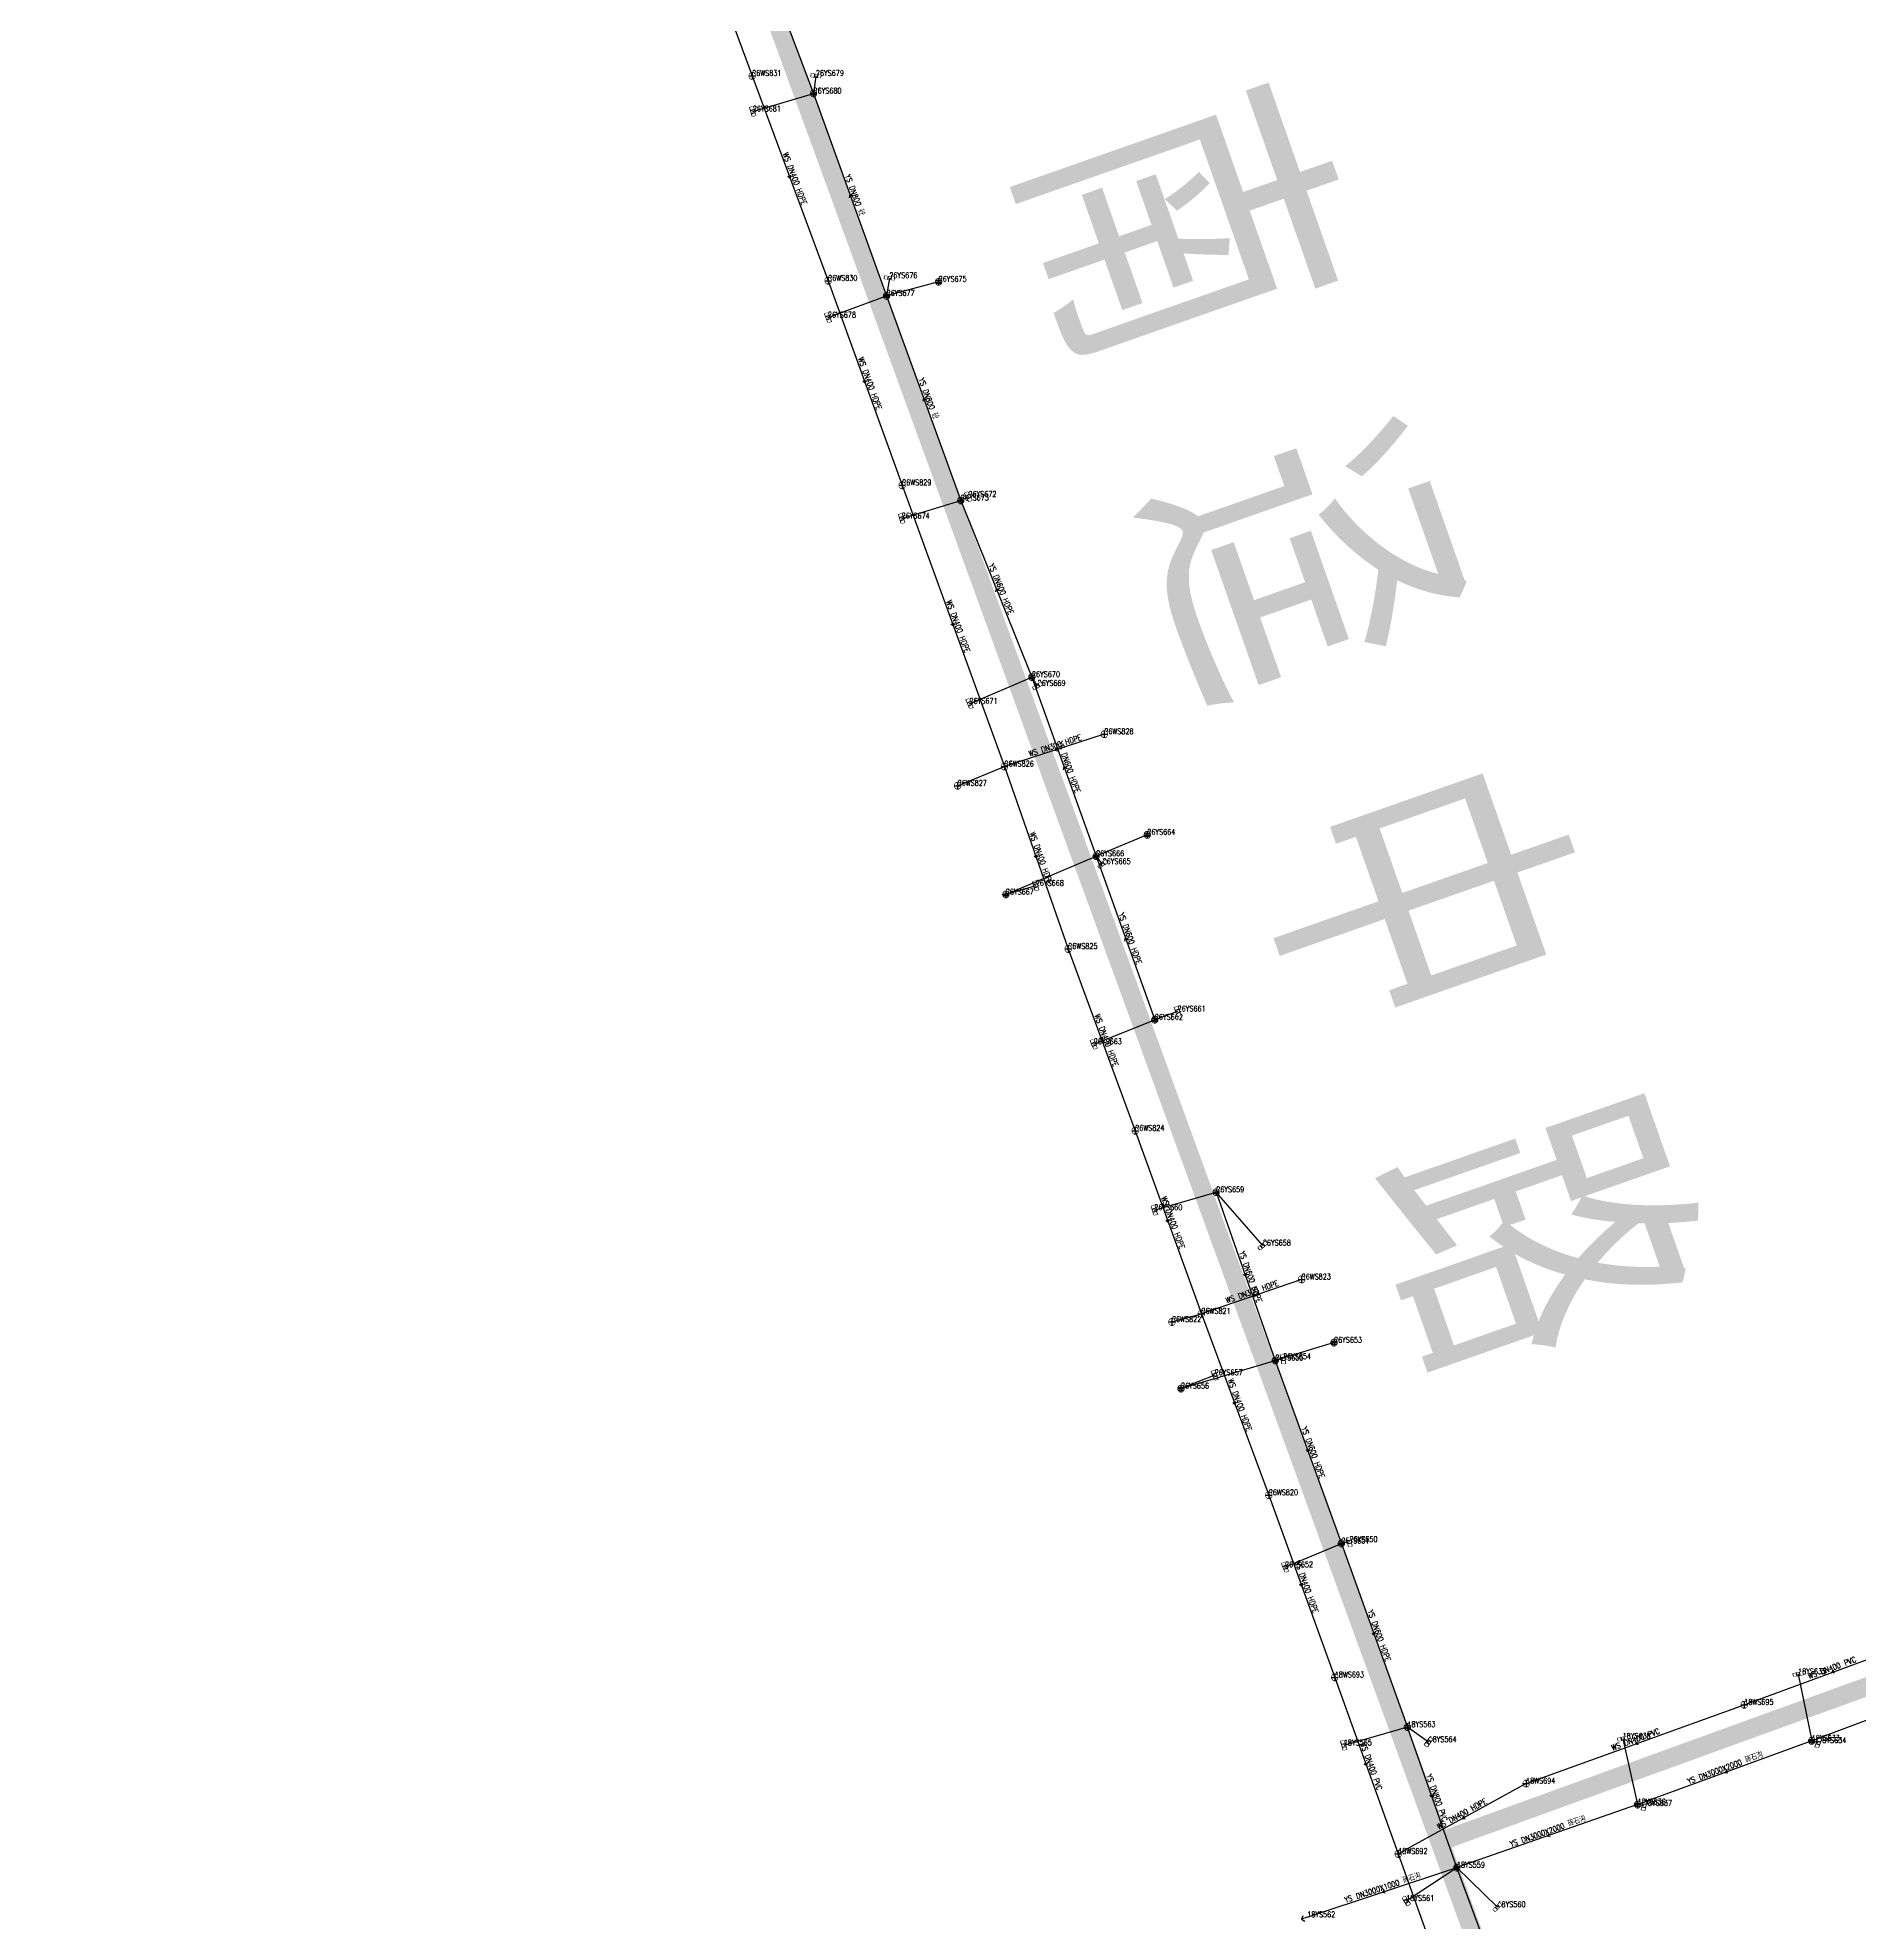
# Model space of a CAD drawing. Extents: x 78813 to 99477, y 2421021 to 2448125.
# Drawn here: x 87453.8 to 87745.7, y 2422824.1 to 2423126.3 of the extents above; entities that cross this region are included whole.
import ezdxf
from ezdxf.enums import TextEntityAlignment as Align

# ---------------------------------------------------------------- set-up
doc = ezdxf.new("R2010")
doc.units = 0
doc.set_wipeout_variables(frame=1)
doc.layers.get('0').update_dxf_attribs({"linetype": 'CONTINUOUS'})
for name, color, linetype in [('DX_WS', 16, 'CONTINUOUS'), ('DX_YS', 42, 'CONTINUOUS'), ('道路', 5, 'CONTINUOUS')]:
    doc.layers.add(name, color=color, linetype=linetype)
doc.layers.add('WSLINE', color=7, linetype='CONTINUOUS', true_color=0x7f0000)
doc.layers.add('YSLINE', color=7, linetype='CONTINUOUS', true_color=0xcc9900)
doc.layers.add('道路名称', color=7, linetype='CONTINUOUS', lineweight=0)
doc.styles.add('CcNameZT', font='txt.SHX', dxfattribs={"width": 0.8, "bigfont": 'HZTXT.SHX'})
doc.styles.add('PointNameZT', font='txt.SHX', dxfattribs={"width": 0.8, "bigfont": 'HZTXT.SHX'})
doc.styles.add('宋体0.7', font='', dxfattribs={"width": 0.7})
doc.styles.get('宋体0.7').set_extended_font_data('SimSun')

# ---------------------------------------------------------------- blocks, each defined once
blk = doc.blocks.new('PS污水井')
blk.add_lwpolyline([(1, 0), (1, 0.07), (0.99, 0.14), (0.98, 0.21), (0.96, 0.28), (0.94, 0.34), (0.91, 0.41), (0.88, 0.47), (0.85, 0.53), (0.81, 0.59), (0.77, 0.64), (0.72, 0.69), (0.67, 0.74), (0.62, 0.79), (0.56, 0.83), (0.5, 0.87), (0.44, 0.9), (0.37, 0.93), (0.31, 0.95), (0.24, 0.97), (0.17, 0.98), (0.1, 0.99), (0.03, 1), (-0.03, 1), (-0.1, 0.99), (-0.17, 0.98), (-0.24, 0.97), (-0.31, 0.95), (-0.37, 0.93), (-0.44, 0.9), (-0.5, 0.87), (-0.56, 0.83), (-0.62, 0.79), (-0.67, 0.74), (-0.72, 0.69), (-0.77, 0.64), (-0.81, 0.59), (-0.85, 0.53), (-0.88, 0.47), (-0.91, 0.41), (-0.94, 0.34), (-0.96, 0.28), (-0.98, 0.21), (-0.99, 0.14), (-1, 0.07), (-1, 0), (-1, -0.07), (-0.99, -0.14), (-0.98, -0.21), (-0.96, -0.28), (-0.94, -0.34), (-0.91, -0.41), (-0.88, -0.47), (-0.85, -0.53), (-0.81, -0.59), (-0.77, -0.64), (-0.72, -0.69), (-0.67, -0.74), (-0.62, -0.79), (-0.56, -0.83), (-0.5, -0.87), (-0.44, -0.9), (-0.37, -0.93), (-0.31, -0.95), (-0.24, -0.97), (-0.17, -0.98), (-0.1, -0.99), (-0.03, -1), (0.03, -1), (0.1, -0.99), (0.17, -0.98), (0.24, -0.97), (0.31, -0.95), (0.37, -0.93), (0.44, -0.9), (0.5, -0.87), (0.56, -0.83), (0.62, -0.79), (0.67, -0.74), (0.72, -0.69), (0.77, -0.64), (0.81, -0.59), (0.85, -0.53), (0.88, -0.47), (0.91, -0.41), (0.94, -0.34), (0.96, -0.28), (0.98, -0.21), (0.99, -0.14), (1, 0)], close=True)
blk.add_wipeout([(1, 0), (1, 0.07), (0.99, 0.14), (0.98, 0.21), (0.96, 0.28), (0.94, 0.34), (0.91, 0.41), (0.88, 0.47), (0.85, 0.53), (0.81, 0.59), (0.77, 0.64), (0.72, 0.69), (0.67, 0.74), (0.62, 0.79), (0.56, 0.83), (0.5, 0.87), (0.44, 0.9), (0.37, 0.93), (0.31, 0.95), (0.24, 0.97), (0.17, 0.98), (0.1, 0.99), (0.03, 1), (-0.03, 1), (-0.1, 0.99), (-0.17, 0.98), (-0.24, 0.97), (-0.31, 0.95), (-0.37, 0.93), (-0.44, 0.9), (-0.5, 0.87), (-0.56, 0.83), (-0.62, 0.79), (-0.67, 0.74), (-0.72, 0.69), (-0.77, 0.64), (-0.81, 0.59), (-0.85, 0.53), (-0.88, 0.47), (-0.91, 0.41), (-0.94, 0.34), (-0.96, 0.28), (-0.98, 0.21), (-0.99, 0.14), (-1, 0.07), (-1, 0), (-1, -0.07), (-0.99, -0.14), (-0.98, -0.21), (-0.96, -0.28), (-0.94, -0.34), (-0.91, -0.41), (-0.88, -0.47), (-0.85, -0.53), (-0.81, -0.59), (-0.77, -0.64), (-0.72, -0.69), (-0.67, -0.74), (-0.62, -0.79), (-0.56, -0.83), (-0.5, -0.87), (-0.44, -0.9), (-0.37, -0.93), (-0.31, -0.95), (-0.24, -0.97), (-0.17, -0.98), (-0.1, -0.99), (-0.03, -1), (0.03, -1), (0.1, -0.99), (0.17, -0.98), (0.24, -0.97), (0.31, -0.95), (0.37, -0.93), (0.44, -0.9), (0.5, -0.87), (0.56, -0.83), (0.62, -0.79), (0.67, -0.74), (0.72, -0.69), (0.77, -0.64), (0.81, -0.59), (0.85, -0.53), (0.88, -0.47), (0.91, -0.41), (0.94, -0.34), (0.96, -0.28), (0.98, -0.21), (0.99, -0.14)])
for p, q in [((-1, 0), (0, 0)), ((0, 1), (0, 0)), ((0, 0), (0, -1)), ((0, 0), (1, 0))]:
    blk.add_line(p, q)
blk = doc.blocks.new('GC546')
at = {"color": 0}
for p in [(0.866, 0.5), (0.866, -0.5)]:
    blk.add_line(p, (0, 0), dxfattribs=at)
blk = doc.blocks.new('PS雨水井')
blk.add_lwpolyline([(1, 0), (1, 0.07), (0.99, 0.14), (0.98, 0.21), (0.96, 0.28), (0.94, 0.34), (0.91, 0.41), (0.88, 0.47), (0.85, 0.53), (0.81, 0.59), (0.77, 0.64), (0.72, 0.69), (0.67, 0.74), (0.62, 0.79), (0.56, 0.83), (0.5, 0.87), (0.44, 0.9), (0.37, 0.93), (0.31, 0.95), (0.24, 0.97), (0.17, 0.98), (0.1, 0.99), (0.03, 1), (-0.03, 1), (-0.1, 0.99), (-0.17, 0.98), (-0.24, 0.97), (-0.31, 0.95), (-0.37, 0.93), (-0.44, 0.9), (-0.5, 0.87), (-0.56, 0.83), (-0.62, 0.79), (-0.67, 0.74), (-0.72, 0.69), (-0.77, 0.64), (-0.81, 0.59), (-0.85, 0.53), (-0.88, 0.47), (-0.91, 0.41), (-0.94, 0.34), (-0.96, 0.28), (-0.98, 0.21), (-0.99, 0.14), (-1, 0.07), (-1, 0), (-1, -0.07), (-0.99, -0.14), (-0.98, -0.21), (-0.96, -0.28), (-0.94, -0.34), (-0.91, -0.41), (-0.88, -0.47), (-0.85, -0.53), (-0.81, -0.59), (-0.77, -0.64), (-0.72, -0.69), (-0.67, -0.74), (-0.62, -0.79), (-0.56, -0.83), (-0.5, -0.87), (-0.44, -0.9), (-0.37, -0.93), (-0.31, -0.95), (-0.24, -0.97), (-0.17, -0.98), (-0.1, -0.99), (-0.03, -1), (0.03, -1), (0.1, -0.99), (0.17, -0.98), (0.24, -0.97), (0.31, -0.95), (0.37, -0.93), (0.44, -0.9), (0.5, -0.87), (0.56, -0.83), (0.62, -0.79), (0.67, -0.74), (0.72, -0.69), (0.77, -0.64), (0.81, -0.59), (0.85, -0.53), (0.88, -0.47), (0.91, -0.41), (0.94, -0.34), (0.96, -0.28), (0.98, -0.21), (0.99, -0.14), (1, 0)], close=True)
blk.add_wipeout([(1, 0), (1, 0.07), (0.99, 0.14), (0.98, 0.21), (0.96, 0.28), (0.94, 0.34), (0.91, 0.41), (0.88, 0.47), (0.85, 0.53), (0.81, 0.59), (0.77, 0.64), (0.72, 0.69), (0.67, 0.74), (0.62, 0.79), (0.56, 0.83), (0.5, 0.87), (0.44, 0.9), (0.37, 0.93), (0.31, 0.95), (0.24, 0.97), (0.17, 0.98), (0.1, 0.99), (0.03, 1), (-0.03, 1), (-0.1, 0.99), (-0.17, 0.98), (-0.24, 0.97), (-0.31, 0.95), (-0.37, 0.93), (-0.44, 0.9), (-0.5, 0.87), (-0.56, 0.83), (-0.62, 0.79), (-0.67, 0.74), (-0.72, 0.69), (-0.77, 0.64), (-0.81, 0.59), (-0.85, 0.53), (-0.88, 0.47), (-0.91, 0.41), (-0.94, 0.34), (-0.96, 0.28), (-0.98, 0.21), (-0.99, 0.14), (-1, 0.07), (-1, 0), (-1, -0.07), (-0.99, -0.14), (-0.98, -0.21), (-0.96, -0.28), (-0.94, -0.34), (-0.91, -0.41), (-0.88, -0.47), (-0.85, -0.53), (-0.81, -0.59), (-0.77, -0.64), (-0.72, -0.69), (-0.67, -0.74), (-0.62, -0.79), (-0.56, -0.83), (-0.5, -0.87), (-0.44, -0.9), (-0.37, -0.93), (-0.31, -0.95), (-0.24, -0.97), (-0.17, -0.98), (-0.1, -0.99), (-0.03, -1), (0.03, -1), (0.1, -0.99), (0.17, -0.98), (0.24, -0.97), (0.31, -0.95), (0.37, -0.93), (0.44, -0.9), (0.5, -0.87), (0.56, -0.83), (0.62, -0.79), (0.67, -0.74), (0.72, -0.69), (0.77, -0.64), (0.81, -0.59), (0.85, -0.53), (0.88, -0.47), (0.91, -0.41), (0.94, -0.34), (0.96, -0.28), (0.98, -0.21), (0.99, -0.14)])
for p, q in [((-1, 0), (0, 0)), ((-0.88, 0.48), (0, 0.47)), ((0, 1), (0, 0)), ((0, 0.47), (0.88, 0.47)), ((0, 0), (0, -1)), ((0, 0), (1, 0)), ((-0.88, -0.48), (0, -0.48)), ((0, -0.48), (0.88, -0.48))]:
    blk.add_line(p, q)
blk = doc.blocks.new('PS雨篦')
blk.add_lwpolyline([(-1.5, 0.5), (0, 0.5), (1.5, 0.5), (1.5, -0.5), (0, -0.5), (-1.5, -0.5)], close=True)
blk.add_wipeout([(-1.5, 0.5), (0, 0.5), (1.5, 0.5), (1.5, -0.5), (0, -0.5), (-1.5, -0.5)])
for p, q in [((-0.51, -0.5), (-0.51, 0.5)), ((0.49, -0.5), (0.49, 0.5))]:
    blk.add_line(p, q)
blk = doc.blocks.new('PS出水口')
for points in [[(0, 0), (1.97, 0)], [(1.15, -0.88), (1.97, 0), (1.11, 0.93)]]:
    blk.add_lwpolyline(points)

msp = doc.modelspace()

# ---------------------------------------------------------------- block references
at = {"layer": 'DX_WS', "yscale": 0.5, "zscale": 0.5}
for p, xscale, rotation in [((87574.36, 2423103.71, 1.97), 0.4999999998468296, 110.3536990969952), ((87586.38, 2423070.9, 1.82), 0.5000000000321408, 109.8896037322554), ((87600.52, 2423031.96, 1.67), 0.5000000002177244, 109.9964703042714), ((87616.71, 2423012, 1.81), 0.4999999999840498, 17.9659845204883), ((87613.83, 2422994.79, 1.6), 0.4999999998495553, 109.2516327651475), ((87624.3, 2422965.6, 1.56), 0.5000000001061118, 110.1978959369853), ((87634.96, 2422936.36, 1.57), 0.4999999998362996, 109.8906429144025), ((87648.3, 2422924.45, 1.65), 0.4999999999314405, 18.89919614223676), ((87645.67, 2422907.15, 1.51), 0.4999999998213082, 110.3600687987658), ((87656.36, 2422878, 1.46), 0.4999999998074696, 109.9203776303721), ((87741.26, 2422864.16, 1.5), 0.5000000000177721, 20.24164389052444), ((87709.79, 2422852.69, 1.66), 0.4999999999600282, 19.84442040519482), ((87666.73, 2422849.25, 1.44), 0.4999999998090677, 109.7591574368171), ((87682.06, 2422840.74, 1.54), 0.4999999999118797, 28.8557487476633)]:
    msp.add_blockref('GC546', p, dxfattribs=dict(at, xscale=xscale, rotation=rotation))
at = {"layer": 'DX_YS', "yscale": 0.5, "zscale": 0.5}
for name, p, xscale, rotation in [('GC546', (87583.96, 2423101.09, 2.21), 0.4999999998583884, 289.8433236195188), ('GC546', (87595.77, 2423068.47, 2.29), 0.4999999998702882, 289.9366596775143), ('GC546', (87607.41, 2423037.92, 2.42), 0.5000000001112351, 291.9307183575901), ('GC546', (87618.26, 2423009.4, 2.45), 0.5000000000661599, 289.6971587311971), ('GC546', (87628.1, 2422981.93, 2.39), 0.499999999829677, 289.745048725577), ('GC546', (87647.38, 2422927.69, 2.71), 0.5000000001536722, 109.3673704460315), ('GC546', (87657.42, 2422899.54, 2.68), 0.5000000000762234, 109.8626579025939), ('GC546', (87668, 2422870.16, 2.67), 0.500000000154491, 109.764475154448), ('GC546', (87724.14, 2422848.11, 2.64), 0.4999999999375619, 20.10317975550918), ('GC546', (87677.25, 2422844.17, 2.67), 0.5000000000475473, 109.3708579455003), ('GC546', (87695.7, 2422837.95, 2.51), 0.5000000000524435, 19.22111642084418), ('GC546', (87669.22, 2422828.92, 2.76), 0.5000000000663304, 18.3647035972381), ('PS出水口', (87657.23, 2422824.94, 2.85), 0.5000000000663304, 198.3647035972381)]:
    msp.add_blockref(name, p, dxfattribs=dict(at, xscale=xscale, rotation=rotation))

# ---------------------------------------------------------------- texts
at = {"layer": 'DX_WS', "style": 'PointNameZT', "width": 0.8}
for s, p in [('26WS831', (87568.27, 2423120.13, 2.02)), ('26WS830', (87580.45, 2423087.29, 1.91)), ('26WS829', (87592.31, 2423054.5, 1.72)), ('26WS828', (87624.71, 2423014.6, 1.99)), ('26WS826', (87608.72, 2423009.41, 1.62)), ('26WS827', (87601.21, 2423006.34, 1.99)), ('26WS825', (87618.93, 2422980.17, 1.53)), ('26WS824', (87629.66, 2422951.02, 1.59)), ('26WS823', (87656.33, 2422927.2, 1.67)), ('26WS821', (87640.27, 2422921.7, 1.52)), ('26WS822', (87635.56, 2422920.37, 1.78)), ('26WS820', (87651.07, 2422892.6, 1.5)), ('18WS693', (87661.65, 2422863.4, 1.43)), ('18WS695', (87727.27, 2422859, 1.56)), ('18WS694', (87692.31, 2422846.38, 1.77)), ('18WS692', (87671.82, 2422835.09, 1.41))]:
    msp.add_text(s, height=0.9, dxfattribs=at).set_placement(p)
at = {"layer": 'DX_WS', "style": 'CcNameZT', "width": 0.8}
for s, rotation, p in [(' WS DN400 HDPE', 290.3537, (87574.59, 2423103.8, 2.02)), (' WS DN400 HDPE', 289.8896, (87586.62, 2423070.98, 1.91)), (' WS DN400 HDPE', 289.9965, (87600.75, 2423032.04, 1.72)), (' WS DN300 HDPE', 17.966, (87616.64, 2423012.24, 1.99)), (' WS DN400 HDPE', 289.2516, (87614.06, 2422994.87, 1.62)), (' WS DN400 HDPE', 290.1979, (87624.53, 2422965.68, 1.53)), (' WS DN400 HDPE', 289.8906, (87635.2, 2422936.44, 1.59)), (' WS DN300 HDPE', 18.8992, (87648.22, 2422924.68, 1.67)), (' WS DN400 HDPE', 290.3601, (87645.9, 2422907.24, 1.52)), (' WS DN400 HDPE', 289.9204, (87656.59, 2422878.09, 1.5)), (' WS DN400 PVC', 20.2416, (87741.18, 2422864.4, 1.43)), (' WS DN400 PVC', 289.7592, (87666.97, 2422849.33, 1.43)), (' WS DN400 PVC', 19.8444, (87709.7, 2422852.93, 1.56)), (' WS DN400 HDPE', 28.8557, (87681.94, 2422840.96, 1.66))]:
    msp.add_text(s, height=0.9, rotation=rotation, dxfattribs=at).set_placement(p, align=Align.CENTER)
at = {"layer": 'DX_YS', "style": 'PointNameZT', "width": 0.8}
for s, p in [('26YS679', (87578.49, 2423120.14, 4.34)), ('26YS680', (87578.11, 2423117.31, 2.16)), ('26YS681', (87568.38, 2423114.43, 4.28)), ('26YS676', (87590.26, 2423087.72, 4.28)), ('26YS677', (87589.82, 2423084.87, 2.25)), ('26YS675', (87598.16, 2423087.13, 2.6)), ('26YS678', (87580.42, 2423081.38, 4.14)), ('26YS673', (87601.71, 2423052.07, 2.33)), ('26YS672', (87602.93, 2423052.67, 4.26)), ('26YS674', (87592.24, 2423049.16, 4.12)), ('26YS670', (87613.11, 2423023.76, 2.52)), ('26YS669', (87614.02, 2423022.34, 4.18)), ('26YS671', (87603.11, 2423019.49, 4.18)), ('26YS664', (87631.6, 2422998.47, 2.43)), ('26YS666', (87623.4, 2422995.04, 2.39)), ('26YS665', (87624.44, 2422993.77, 4.34)), ('26YS667', (87608.92, 2422988.9, 2.07)), ('26YS668', (87613.73, 2422990.3, 4.11)), ('26YS661', (87636.46, 2422970.15, 4.54)), ('26YS662', (87632.8, 2422968.83, 2.39)), ('26YS663', (87623.02, 2422964.89, 4.28)), ('26YS659', (87642.64, 2422941.18, 2.73)), ('26YS660', (87632.72, 2422938.3, 4.36)), ('26YS658', (87650.11, 2422932.62, 4.63)), ('26YS653', (87661.53, 2422917.06, 2.55)), ('26YS655', (87652.12, 2422914.2, 2.69)), ('26YS654', (87653.35, 2422914.42, 4.51)), ('26YS656', (87637, 2422909.69, 2.4)), ('26YS657', (87642.4, 2422911.83, 4.55)), ('26YS650', (87664, 2422885.1, 4.59)), ('26YS651', (87662.71, 2422884.88, 2.68)), ('26YS652', (87653.67, 2422881.04, 4.51)), ('18YS635', (87735.9, 2422863.91, 4.33)), ('18YS563', (87673.29, 2422855.44, 4.3)), ('18YS565', (87663.09, 2422852.5, 4.66)), ('18YS564', (87676.68, 2422853.03, 4.75)), ('18YS638', (87707.79, 2422853.56, 4.78)), ('18YS633', (87738.09, 2422853.22, 2.78)), ('18YS634', (87739.13, 2422852.88, 5.13)), ('18YS636', (87710.18, 2422843, 2.5)), ('18YS637', (87711.2, 2422842.8, 4.9)), ('18YS559', (87681.22, 2422832.9, 2.68)), ('18YS561', (87673.1, 2422827.56, 4.74)), ('18YS562', (87657.23, 2422824.94, 2.85)), ('18YS560', (87687.72, 2422826.56, 4.74))]:
    msp.add_text(s, height=0.9, dxfattribs=at).set_placement(p)
at = {"layer": 'DX_YS', "style": 'CcNameZT', "width": 0.8}
for s, rotation, p in [(' YS DN800 砼', 289.8433, (87584.2, 2423101.18, 2.25)), (' YS DN800 砼', 289.9367, (87596, 2423068.56, 2.33)), (' YS DN600 HDPE', 291.9307, (87607.65, 2423038.01, 2.52)), (' YS DN600 HDPE', 289.6972, (87618.49, 2423009.48, 2.39)), (' YS DN600 HDPE', 289.745, (87628.33, 2422982.02, 2.39)), (' YS DN600 HDPE', 289.3674, (87647.62, 2422927.77, 2.73)), (' YS DN600 HDPE', 289.8627, (87657.65, 2422899.62, 2.69)), (' YS DN600 HDPE', 289.7645, (87668.24, 2422870.25, 2.68)), (' YS DN3000X2000 砖石沟', 20.1032, (87724.05, 2422848.35, 2.78)), (' YS DN800 PVC', 289.3709, (87677.49, 2422844.26, 2.65)), (' YS DN3000X2000 砖石沟', 19.2211, (87695.62, 2422838.19, 2.5)), (' YS DN3000X1000 砖石沟', 18.3647, (87669.14, 2422829.16, 2.68))]:
    msp.add_text(s, height=0.9, rotation=rotation, dxfattribs=at).set_placement(p, align=Align.CENTER)

# ---------------------------------------------------------------- next in the draw order: block references
at = {"layer": 'DX_WS', "xscale": 0.5, "yscale": 0.5, "zscale": 0.5}
for p in [(87568.27, 2423120.13, 2.02), (87580.45, 2423087.29, 1.91), (87592.31, 2423054.5, 1.72), (87624.71, 2423014.6, 1.99), (87608.72, 2423009.41, 1.62), (87601.21, 2423006.34, 1.99), (87618.93, 2422980.17, 1.53), (87629.66, 2422951.02, 1.59), (87656.33, 2422927.2, 1.67), (87640.27, 2422921.7, 1.52), (87635.56, 2422920.37, 1.78), (87651.07, 2422892.6, 1.5), (87661.65, 2422863.4, 1.43), (87727.27, 2422859, 1.56), (87692.31, 2422846.38, 1.77), (87671.82, 2422835.09, 1.41)]:
    msp.add_blockref('PS污水井', p, dxfattribs=at)
at = {"layer": 'DX_YS', "yscale": 0.5, "zscale": 0.5}
for p, xscale, rotation in [((87578.49, 2423120.14, 4.34), 0.4999999999951085, 172.4186419934529), ((87568.38, 2423114.43, 4.28), 0.4999999999530567, 286.5288310721084), ((87590.26, 2423087.72, 4.28), 0.5000000000272361, 171.2327115079183), ((87580.42, 2423081.38, 4.14), 0.4999999997817897, 290.3854668319853), ((87592.24, 2423049.16, 4.12), 0.5000000000867032, 287.1108073568865), ((87603.11, 2423019.49, 4.18), 0.499999999852968, 293.1030953380632), ((87613.73, 2422990.3, 4.11), 0.5000000000560616, 106.147803742344), ((87636.46, 2422970.15, 4.54), 0.5000000001009163, 109.8116495968952), ((87623.02, 2422964.89, 4.28), 0.5000000000777695, 291.9386905556546), ((87632.72, 2422938.3, 4.36), 0.5000000001067634, 286.1862835872171), ((87650.11, 2422932.62, 4.63), 0.5000000000890655, 41.11526696322749), ((87642.4, 2422911.83, 4.55), 0.500000000007025, 111.6327851589863), ((87664, 2422885.1, 4.59), 0.499999999906786, 99.9597189637518), ((87653.67, 2422881.04, 4.51), 0.5000000000790035, 293.0033560998615), ((87735.9, 2422863.91, 4.33), 0.4999999999778591, 191.5899340412993), ((87663.09, 2422852.5, 4.66), 0.5000000001627013, 286.0669814158469), ((87676.68, 2422853.03, 4.75), 0.5000000000792223, 54.54401537851738), ((87707.79, 2422853.56, 4.78), 0.500000000054044, 192.7681461938024), ((87673.1, 2422827.56, 4.74), 0.5000000001797589, 303.3582013556929), ((87687.72, 2422826.56, 4.74), 0.4999999999175043, 45.70456699443648)]:
    msp.add_blockref('PS雨篦', p, dxfattribs=dict(at, xscale=xscale, rotation=rotation))
at = {"layer": 'DX_YS', "xscale": 0.5, "yscale": 0.5, "zscale": 0.5}
for p in [(87578.11, 2423117.31, 2.16), (87589.82, 2423084.87, 2.25), (87598.16, 2423087.13, 2.6), (87601.71, 2423052.07, 2.33), (87613.11, 2423023.76, 2.52), (87631.6, 2422998.47, 2.43), (87623.4, 2422995.04, 2.39), (87608.92, 2422988.9, 2.07), (87632.8, 2422968.83, 2.39), (87642.64, 2422941.18, 2.73), (87661.53, 2422917.06, 2.55), (87652.12, 2422914.2, 2.69), (87637, 2422909.69, 2.4), (87673.29, 2422855.44, 4.3), (87738.09, 2422853.22, 2.78), (87710.18, 2422843, 2.5), (87681.22, 2422832.9, 2.68)]:
    msp.add_blockref('PS雨水井', p, dxfattribs=at)

# ---------------------------------------------------------------- next in the draw order: linework, layer by layer
at = {"layer": 'WSLINE'}
for p, q in [((87556.21, 2423152.9, 1.73), (87568.27, 2423120.13, 2.02)), ((87568.27, 2423120.13, 2.02), (87580.45, 2423087.29, 1.91)), ((87580.45, 2423087.29, 1.91), (87592.31, 2423054.5, 1.72)), ((87624.71, 2423014.6, 1.99), (87608.72, 2423009.41, 1.62)), ((87601.21, 2423006.34, 1.99), (87608.72, 2423009.41, 1.82)), ((87608.72, 2423009.41, 1.62), (87618.93, 2422980.17, 1.58)), ((87618.93, 2422980.17, 1.53), (87629.66, 2422951.02, 1.59)), ((87629.66, 2422951.02, 1.59), (87640.27, 2422921.7, 1.55)), ((87656.33, 2422927.2, 1.67), (87640.27, 2422921.7, 1.63)), ((87635.56, 2422920.37, 1.78), (87640.27, 2422921.7, 1.55)), ((87640.27, 2422921.7, 1.52), (87651.07, 2422892.6, 1.5)), ((87727.27, 2422859, 1.56), (87755.26, 2422869.33, 1.43)), ((87661.65, 2422863.4, 1.43), (87671.82, 2422835.09, 1.44)), ((87692.31, 2422846.38, 1.77), (87727.27, 2422859, 1.56)), ((87692.31, 2422846.38, 1.66), (87671.82, 2422835.09, 1.42)), ((87671.82, 2422835.09, 1.41), (87682.35, 2422805.77, 1.41))]:
    msp.add_line(p, q, dxfattribs=at)
at = {"layer": 'YSLINE'}
for p, q in [((87565.05, 2423151.89, 2.13), (87578.11, 2423117.31, 2.16)), ((87578.49, 2423120.14, 4.34), (87578.11, 2423117.31, 4.2)), ((87568.38, 2423114.43, 4.28), (87578.11, 2423117.31, 4.09)), ((87578.11, 2423117.31, 2.16), (87589.82, 2423084.87, 2.25)), ((87590.26, 2423087.72, 4.28), (87589.82, 2423084.87, 3.99)), ((87598.16, 2423087.13, 2.6), (87589.82, 2423084.87, 2.42)), ((87580.42, 2423081.38, 4.14), (87589.82, 2423084.87, 3.97)), ((87613.73, 2422990.3, 4.11), (87608.92, 2422988.9, 3.36)), ((87623.02, 2422964.89, 4.28), (87632.8, 2422968.83, 4.09)), ((87636.46, 2422970.15, 4.54), (87632.8, 2422968.83, 4.42)), ((87632.72, 2422938.3, 4.36), (87642.64, 2422941.18, 4.28)), ((87650.11, 2422932.62, 4.63), (87642.64, 2422941.18, 4.4)), ((87642.4, 2422911.83, 4.55), (87637, 2422909.69, 4.76)), ((87673.29, 2422855.44, 4.3), (87663.09, 2422852.5, 4.66)), ((87681.22, 2422832.9, 2.68), (87673.29, 2422855.44, 2.65)), ((87676.68, 2422853.03, 4.75), (87673.29, 2422855.44, 4.68)), ((87657.23, 2422824.94, 2.85), (87681.22, 2422832.9, 2.68)), ((87673.1, 2422827.56, 4.74), (87681.22, 2422832.9, 4.52)), ((87687.72, 2422826.56, 4.74), (87681.22, 2422832.9, 4.62)), ((87692.25, 2422803.25, 2.66), (87681.22, 2422832.9, 2.68))]:
    msp.add_line(p, q, dxfattribs=at)

# ---------------------------------------------------------------- next in the draw order: block references
at = {"layer": 'DX_YS', "yscale": 0.5, "zscale": 0.5}
for p, xscale, rotation in [((87602.93, 2423052.67, 4.26), 0.5000000001743949, 116.1475338398427), ((87614.02, 2423022.34, 4.18), 0.5000000000670003, 32.63300012057292), ((87624.44, 2422993.77, 4.34), 0.5000000000481187, 39.51857891555287), ((87653.35, 2422914.42, 4.51), 0.5000000001919135, 100.4529503871373), ((87739.13, 2422852.88, 5.13), 0.499999999833814, 71.76457136004866), ((87711.2, 2422842.8, 4.9), 0.4999999999377024, 78.46205821281056)]:
    msp.add_blockref('PS雨篦', p, dxfattribs=dict(at, xscale=xscale, rotation=rotation))
at = {"layer": 'DX_YS', "xscale": 0.5, "yscale": 0.5, "zscale": 0.5}
msp.add_blockref('PS雨水井', (87662.71, 2422884.88, 2.68), dxfattribs=at)

# ---------------------------------------------------------------- next in the draw order: linework, layer by layer
at = {"layer": 'WSLINE'}
for p, q in [((87592.31, 2423054.5, 1.72), (87608.72, 2423009.41, 1.62)), ((87651.07, 2422892.6, 1.5), (87661.65, 2422863.4, 1.43))]:
    msp.add_line(p, q, dxfattribs=at)
at = {"layer": 'YSLINE'}
for p, q in [((87589.82, 2423084.87, 2.25), (87601.71, 2423052.07, 2.33)), ((87592.24, 2423049.16, 4.12), (87601.71, 2423052.07, 3.88)), ((87602.93, 2423052.67, 4.26), (87601.71, 2423052.07, 4.26)), ((87601.71, 2423052.07, 2.33), (87613.11, 2423023.76, 2.52)), ((87603.11, 2423019.49, 4.18), (87613.11, 2423023.76, 3.87)), ((87613.11, 2423023.76, 2.52), (87623.4, 2422995.04, 2.39)), ((87614.02, 2423022.34, 4.18), (87613.11, 2423023.76, 4.22)), ((87631.6, 2422998.47, 2.43), (87623.4, 2422995.04, 2.44)), ((87608.92, 2422988.9, 2.07), (87623.4, 2422995.04, 2.36)), ((87623.4, 2422995.04, 2.39), (87632.8, 2422968.83, 2.39)), ((87624.44, 2422993.77, 4.34), (87623.4, 2422995.04, 4.32)), ((87642.64, 2422941.18, 2.73), (87652.12, 2422914.2, 2.69)), ((87661.53, 2422917.06, 2.55), (87652.12, 2422914.2, 2.64)), ((87637, 2422909.69, 2.4), (87652.12, 2422914.2, 2.69)), ((87653.35, 2422914.42, 4.51), (87652.12, 2422914.2, 4.47)), ((87652.12, 2422914.2, 2.69), (87662.71, 2422884.88, 2.68)), ((87653.67, 2422881.04, 4.51), (87662.71, 2422884.88, 4.23)), ((87664, 2422885.1, 4.59), (87662.71, 2422884.88, 4.61)), ((87662.71, 2422884.88, 2.68), (87673.29, 2422855.44, 2.65)), ((87735.9, 2422863.91, 4.33), (87738.09, 2422853.22, 5.05)), ((87765.83, 2422863.66, 2.56), (87738.09, 2422853.22, 2.8)), ((87707.79, 2422853.56, 4.78), (87710.18, 2422843, 4.72)), ((87738.09, 2422853.22, 2.78), (87710.18, 2422843, 2.5)), ((87739.13, 2422852.88, 5.13), (87738.09, 2422853.22, 5.05)), ((87710.18, 2422843, 2.5), (87681.22, 2422832.9, 2.52)), ((87711.2, 2422842.8, 4.9), (87710.18, 2422843, 4.8))]:
    msp.add_line(p, q, dxfattribs=at)
at = {"layer": '道路', "const_width": 3, "flags": 128}
for points in [[(88474.48, 2422626.27), (87840.88, 2422389.54), (87831.48, 2422416.89), (87482.93, 2423374.04), (87471.54, 2423418.96), (87483.26, 2423474.56), (87496.93, 2423508.71), (87516.61, 2423561), (87508.45, 2423616.21), (87455.27, 2423773.37)], [(88312.19, 2423067.09), (87679.59, 2422837.46)]]:
    msp.add_lwpolyline(points, dxfattribs=at)

# ---------------------------------------------------------------- next in the draw order: texts
at = {"layer": '道路名称', "style": '宋体0.7', "width": 0.7}
msp.add_text('南 迳 中 路', height=40, rotation=289.34, dxfattribs=at).set_placement((87612.19, 2423107.85))

doc.saveas('drawing.dxf')
